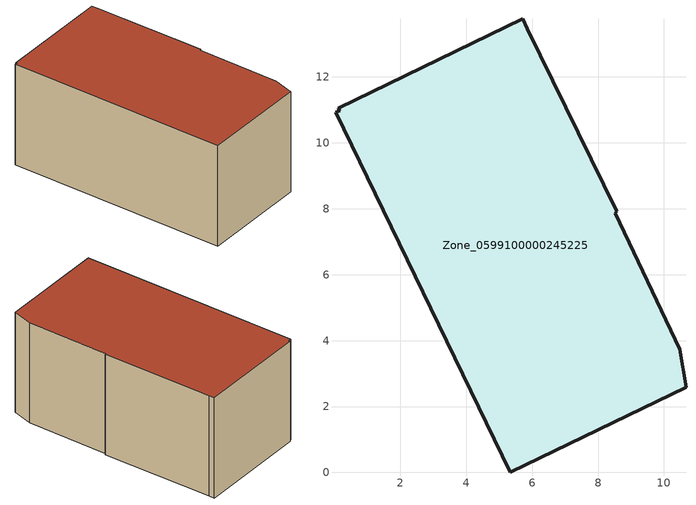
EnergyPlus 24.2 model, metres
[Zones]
Zone_0599100000245225
 floor ground (C_G): 8.52,7.87 10.48,3.74 10.67,2.58 5.34,0 0.03,10.92 0.15,10.98 0.12,11.05 5.71,13.77 5.86,13.46 8.57,7.93 z0
 wall outside (C_F): 10.48,3.74 8.52,7.87 8.57,7.93 5.86,13.46 5.71,13.77 0.12,11.05 0.15,10.98 0.03,10.92 5.34,0 10.67,2.58 10.48,3.74 z0:5.78
 roof outside (C_R): 8.57,7.93 5.86,13.46 5.71,13.77 0.12,11.05 0.15,10.98 0.03,10.92 5.34,0 10.67,2.58 10.48,3.74 8.52,7.87 z5.78
[BUILDING]
Pand.0599100000245225: North Axis=0; Terrain=City; Loads Convergence Tolerance Value=0.04; Temperature Convergence Tolerance Value=0.4; Solar Distribution=FullExterior; Maximum Number of Warmup Days=25; Minimum Number of Warmup Days=1
[Site:Location]
Rotterdam.The.Hague.AP_ZH_NLD Design_Conditions: Latitude=51.96; Longitude=4.45; Time Zone=1; Elevation=-4.5
[SITE:GROUNDTEMPERATURE:BUILDINGSURFACE]
18, 18, 18, 18, 18, 18, 18, 18, 18, 18, 18, 18
[MATERIAL] Thermal Absorptance=0.9; Solar Absorptance=0.7; Visible Absorptance=0.7
Name | Roughness | Thickness | Conductivity | Density | Specific Heat
G.TC.1946-1964 | MediumSmooth | 0.15 | 1 | 540 | 1210
F.TC.1946-1964 | Rough | 0.3 | 0.857143 | 1920 | 840
R.TC.1946-1964 | MediumRough | 0.2 | 0.235294 | 1500 | 1000
[CONSTRUCTION]
C_G: G.TC.1946-1964
C_F: F.TC.1946-1964
C_R: R.TC.1946-1964
[ZONE]
Zone_0599100000245225: Type=1; Multiplier=1; Ceiling Height=Autocalculate; Volume=Autocalculate; Floor Area=autocalculate; Part of Total Floor Area=Yes
[ZONEINFILTRATION:DESIGNFLOWRATE]
Infil_Zone_0599100000245225: Zone or ZoneList or Space or SpaceList=Zone_0599100000245225; Schedule=AlwaysOn; Design Flow Rate Calculation Method=Flow/Area; Flow Rate per Floor Area=0.003; Constant Term Coefficient=1; Temperature Term Coefficient=0; Velocity Term Coefficient=0; Velocity Squared Term Coefficient=0
[HVACTEMPLATE:ZONE:IDEALLOADSAIRSYSTEM]
Zone_0599100000245225: Maximum Heating Supply Air Temperature=50; Minimum Cooling Supply Air Temperature=13; Maximum Heating Supply Air Humidity Ratio=0.0156; Minimum Cooling Supply Air Humidity Ratio=0.0077; Heating Limit=NoLimit; Cooling Limit=NoLimit; Dehumidification Control Type=ConstantSensibleHeatRatio; Cooling Sensible Heat Ratio=0.7; Dehumidification Setpoint=60; Humidification Control Type=None; Humidification Setpoint=30; Outdoor Air Method=None; Outdoor Air Flow Rate per Person=0.00944; Outdoor Air Flow Rate per Zone Floor Area=0; Outdoor Air Flow Rate per Zone=0; Demand Controlled Ventilation Type=None; Outdoor Air Economizer Type=NoEconomizer; Heat Recovery Type=None; Sensible Heat Recovery Effectiveness=0.7; Latent Heat Recovery Effectiveness=0.65
[ZONECONTROL:THERMOSTAT]
ThermostatControl_Zone_0599100000245225: Zone or ZoneList=Zone_0599100000245225; Control Type Schedule=DualSetpointControlType; Control 1=Thermostat_Zone_0599100000245225; Temperature Difference Between Cutout And Setpoint=0
[THERMOSTATSETPOINT:DUALSETPOINT]
Thermostat_Zone_0599100000245225: Heating Setpoint Temperature Schedule=HeatingSetpoint_Zone_0599100000245225; Cooling Setpoint Temperature Schedule=CoolingSetpoint_Zone_0599100000245225
[SCHEDULE:COMPACT]
HeatingSetpoint_Zone_0599100000245225: Through: 12/31, For: AllDays, Until: 24:00, 21
CoolingSetpoint_Zone_0599100000245225: Through: 12/31, For: AllDays, Until: 24:00, 24
DualSetpointControlType: Through: 12/31, For: AllDays, Until: 24:00, 4
AlwaysOn: Through: 12/31, For: AllDays, Until: 24:00, 1
